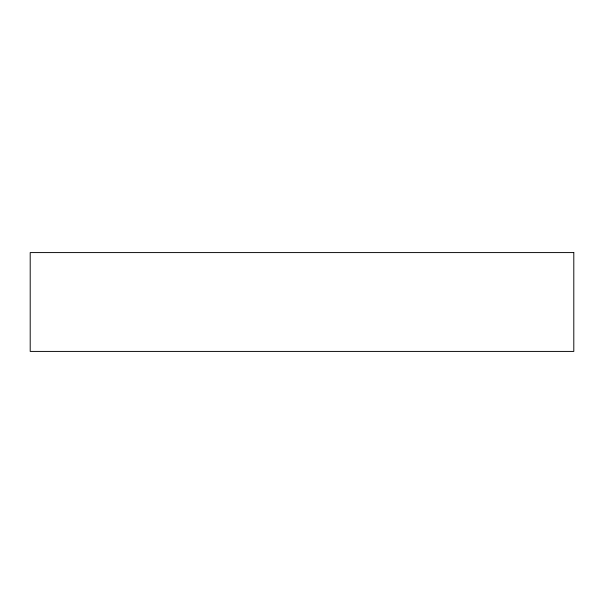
<?xml version="1.0" encoding="UTF-8"?>
<svg xmlns="http://www.w3.org/2000/svg" width="604" height="604" viewBox="0 0 604 604"><rect width="100%" height="100%" fill="white"/><g stroke="black" fill="none" stroke-linecap="round" stroke-linejoin="round"><path stroke-width="0.91" d="M573.8 252.585L30.2 252.585L30.2 351.415L573.8 351.415L573.8 252.585"/></g></svg>
